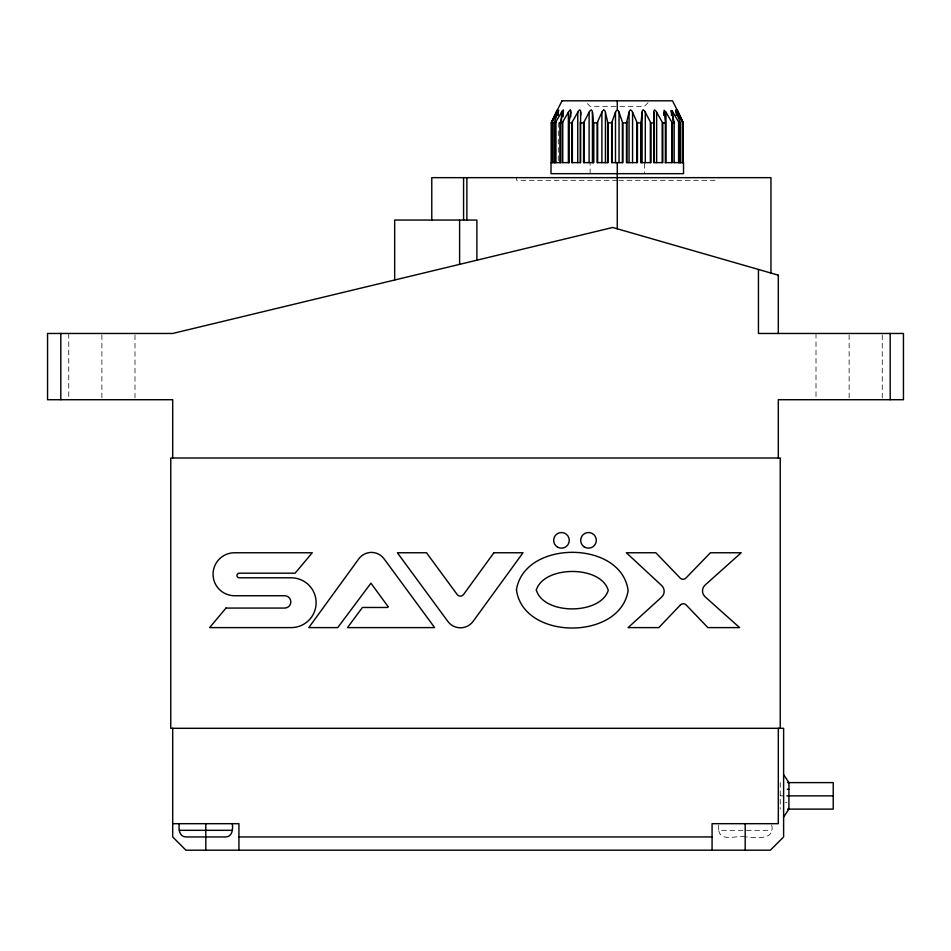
<?xml version="1.0" encoding="UTF-8"?>
<svg xmlns="http://www.w3.org/2000/svg" width="951" height="951" viewBox="0 0 951 951"><rect width="100%" height="100%" fill="white"/><g stroke="black" fill="none" stroke-linecap="round" stroke-linejoin="round"><path stroke-width="0.71" stroke-dasharray="4.75 3.57" d="M590.107 173.676L590.107 163.429M771.689 825.016C775.386 840.589 755.486 837.831 746.166 836.939M648.095 102.649L644.421 106.334L618.721 106.334M615.808 106.334L590.119 106.334L587.385 103.576M617.27 180.31L516.571 180.31L516.571 177.659M618.744 180.31L717.957 180.31M780.236 795.868L783.541 795.868M785.597 802.489L786.929 802.489M718.694 825.016L718.694 830.318L742.814 830.318M746.487 830.318L771.701 830.318M745.192 836.939C737.489 834.883 720.632 842.396 718.694 830.318M882.255 334.942L882.255 398.243M849.124 334.847L849.124 398.338M816.006 333.468L816.006 398.243M780.236 782.614L780.236 809.111M644.421 163.429L644.421 173.676M558.285 122.62L558.285 161.159M134.994 334.942L134.994 398.243M101.876 334.847L101.876 398.338M68.745 333.468L68.745 398.243"/><path stroke-width="1.43" d="M179.311 823.685C178.479 828.797 179.145 836.797 185.921 836.939L225.696 836.939C232.484 836.797 233.102 828.785 232.306 823.685M394.677 279.998L394.677 220.05L476.891 220.05L476.891 260.194M619.042 162.633L619.042 112.242A4.41 3.959 0.5 0 0 618.233 110.613M632.558 162.633L632.558 112.254A5.349 4.612 29 0 0 631.975 111.101A3.067 2.651 28.7 0 0 631.523 110.601L630.786 110.185M645.301 162.633L645.301 112.242A5.48 4.398 42 0 0 644.647 111.089A3.15 2.544 41.9 0 0 644.16 110.601L643.447 110.185M656.63 162.633L656.63 112.254A5.349 3.59 53.4 0 0 655.94 111.089A3.067 2.068 53.4 0 0 655.465 110.601L654.87 110.197M665.997 162.633L665.997 112.254L664.095 110.173L665.379 122.013L665.379 162.633M672.916 121.146L672.916 112.254A5.349 1.854 61.9 0 0 672.238 111.065M677.041 115.214L677.041 112.254A5.492 1.046 63.2 0 0 676.387 111.029M678.182 115.214L677.718 111.053M788.914 809.004L788.914 782.732M788.914 809.111L783.612 817.064M654.181 122.013L654.038 162.633L653.896 112.23L653.896 162.633L662.835 162.633L662.788 122.845M643.09 110.185L643.173 110.173A1.236 0.999 41.5 0 0 642.579 110.518L642.567 110.554A3.079 2.496 41.2 0 0 642.294 111.101A5.742 4.672 39.7 0 0 642.08 112.23L641.129 122.013L641.129 162.633M580.015 110.185L580.407 110.494A3.067 2.235 -50.2 0 1 580.621 111.112A5.349 3.899 -49.8 0 1 580.657 112.254L580.348 162.633M675.816 111.089A3.079 0.63 63.3 0 1 675.662 110.578L675.697 110.173M560.222 162.633L560.222 122.905L563.158 112.254L563.158 116.7M630.382 110.138A1.272 1.106 28 0 0 629.812 110.518L629.776 110.554A3.138 2.722 27.7 0 0 629.419 111.089A5.765 5.005 25.7 0 0 629.051 112.23L626.483 122.905L626.483 162.633L637.443 162.633L637.443 122.905L640.855 122.905L641.129 122.013M570.493 110.185L570.766 110.494A3.079 1.819 -56.9 0 1 570.862 111.112A5.349 3.186 -56.7 0 1 570.719 112.266L569.15 122.013L569.15 162.633M617.27 100.806L617.27 110.173L615.915 111.243A5.326 4.767 -2 0 0 615.487 112.23L611.671 122.845L611.648 162.633L622.893 162.633L622.893 122.905L626.483 122.905M554.148 162.633L554.148 122.905L558.796 110.173L551.366 122.905M603.707 110.185L603.802 110.173A1.272 1.129 -20.8 0 0 603.029 110.518L602.982 110.554A3.138 2.77 -20.9 0 0 602.506 111.089A5.765 5.052 -22.3 0 0 601.9 112.242L597.097 122.905L597.097 162.633L608.058 162.633L608.034 122.845L611.671 122.845M551.568 122.18L557.25 110.233L551.235 122.905L551.235 162.633M591.142 110.126A1.26 1.046 -39.3 0 0 590.369 110.518L590.333 110.554A3.126 2.568 -39.3 0 0 589.822 111.089A5.754 4.684 -39.9 0 0 589.144 112.242L583.593 122.845L583.557 162.633L593.686 162.633L593.686 122.905L597.097 122.905M556.216 112.23L556.216 115.38M556.775 111.124L562.053 100.806M579.706 110.138A1.272 0.915 -50.6 0 0 579.064 110.518L578.993 110.589A3.138 2.259 -50.5 0 0 578.517 111.089A5.765 4.089 -50.7 0 0 577.792 112.242L571.706 122.905L571.706 162.633L580.574 162.633L580.348 122.013M552.483 121.407L553.149 120.183M553.482 119.576L553.815 118.97M554.481 117.746L554.825 117.139M570.231 110.185L570.303 110.173A1.272 0.749 -57.2 0 0 569.673 110.518L569.601 110.589A3.138 1.843 -57.2 0 0 569.15 111.101A5.765 3.293 -57.1 0 0 568.413 112.254L562.136 122.905L562.136 162.633L569.197 162.633M560.626 162.633L555.336 162.633L555.336 122.905L561.459 112.23L561.459 121.68M583.557 122.905L580.49 122.905M563.182 110.173L562.635 110.554A3.138 1.32 -61 0 0 562.196 111.101M562.041 100.806L672.488 100.806L678.004 111.612M554.148 122.905L555.336 122.905M560.222 122.905L562.136 122.905M569.15 122.905L571.706 122.905M654.038 122.905L650.983 122.905L650.983 162.633L640.855 162.633L640.855 122.905M662.835 122.905L665.379 122.905M678.978 122.572L680.393 122.905L680.393 162.633M555.134 162.633L551.033 162.633L551.009 173.676L683.531 173.676L683.531 162.633L679.394 162.633M665.213 162.633L672.393 162.633L672.393 122.905L674.318 122.905L671.477 112.23A5.765 2.152 61.3 0 1 671.121 111.053M673.772 162.633L679.192 162.633L679.192 122.905M787.594 782.614L833.231 782.614L833.231 809.111L787.594 809.111M787.262 789.247L788.914 789.247M786.857 795.868L833.231 795.868M172.69 823.685L238.927 823.685L238.927 850.194M179.299 830.318L232.306 830.318M238.927 836.939L712.073 836.939M617.401 110.185L618.198 110.637M604.099 110.185L604.753 110.601A3.067 2.71 -19.8 0 1 605.086 111.112A5.349 4.731 -19.3 0 1 605.442 112.254M591.403 110.185L591.962 110.601A3.055 2.52 -38.6 0 1 592.223 111.112A5.337 4.422 -38.2 0 1 592.425 112.254L593.4 122.013L593.4 162.633M778.203 275.136L612.706 227.479L172.69 333.468L47.55 333.468L47.55 399.717L172.69 399.717L172.69 458.013M563.313 110.185L563.467 110.601A3.067 1.308 -60.9 0 1 563.432 111.112A5.349 2.306 -60.7 0 1 563.123 112.266M675.721 110.185L676.066 110.601A3.15 0.606 63.4 0 1 676.399 111.112M783.612 774.673L788.914 782.649M677.041 112.254L682.545 122.299M672.916 112.254L678.61 122.013L678.61 162.633M665.997 112.254L671.763 122.013L671.763 162.633M677.35 110.34L677.457 110.696M656.63 112.254L662.181 122.013L662.181 162.633M679.466 116.521L680.12 117.746M680.44 118.352L681.094 119.576M681.415 120.183L682.057 121.407M678.491 114.679L678.824 115.297M677.528 112.848L677.849 113.454M678.182 112.254L682.889 122.013L682.889 162.633M645.301 112.242L650.353 122.013L650.353 162.633M682.913 122.073L678.289 112.159L678.325 114.334M675.745 111.029A5.73 1.26 62.8 0 0 676.197 112.194L680.108 122.013L680.108 162.633M632.558 112.254L636.861 122.013L636.861 162.633M619.042 112.242L622.382 122.013L622.382 162.633M890.195 333.468L890.195 399.717M780.236 728.3L780.236 458.013L170.764 458.013L170.764 728.3L783.612 728.3L783.612 836.939L770.369 850.194L185.932 850.194L172.69 836.939L172.69 728.3M778.31 275.172L778.31 333.468M778.31 458.013L778.31 399.717L903.45 399.717L903.45 333.468L758.446 333.468L758.446 269.454M778.31 728.3L778.31 823.685L712.073 823.685L712.073 850.194M770.952 273.056L770.952 177.659L431.778 177.659L431.778 220.05M745.192 823.685L745.192 850.194M683.293 122.905L683.293 162.633M682.39 122.013L682.39 162.633M676.256 112.23L676.256 115.38M674.176 122.013L674.176 162.633M671.477 112.23L671.477 115.38M663.774 112.23L663.774 115.38M642.091 112.23L642.091 162.633M629.051 112.23L629.051 162.633M626.875 122.013L626.875 162.633M617.27 162.633L617.27 228.787M615.487 112.23L615.487 162.633M612.147 122.013L612.147 162.633M607.653 162.633L607.653 122.013L605.442 112.254L605.442 162.633M601.888 112.23L601.888 162.633M597.668 122.013L597.668 162.633M592.437 112.254L592.437 162.633M589.109 112.23L589.109 162.633M584.176 122.013L584.176 162.633M580.681 112.254L580.681 115.214M577.756 112.23L577.756 162.633M572.347 122.013L572.347 162.633M570.755 112.254L570.755 116.7M568.377 112.23L568.377 162.633M562.766 122.013L562.766 162.633M560.365 122.013L560.365 162.633M558.285 112.254L558.285 115.214M557.334 112.23L557.334 115.38M556.359 112.254L556.359 115.214M555.919 122.013L555.919 162.633M554.421 122.013L554.421 162.633M552.151 122.013L552.151 162.633M551.639 122.013L551.639 162.633M466.87 177.659L466.87 220.05M463.577 177.659L463.577 220.05M459.606 220.05L459.606 264.354M205.808 823.685L205.808 850.194M60.805 333.468L60.805 399.717M561.494 112.254A5.765 2.318 -60.8 0 1 562.207 111.124M653.872 112.23A5.765 3.97 52 0 1 653.884 111.077A3.138 2.14 53.1 0 1 654.062 110.578L654.098 110.518A1.272 0.868 53.3 0 1 654.478 110.138M671.168 111.089A3.138 1.129 61.9 0 1 671.097 110.578L671.834 110.601A3.067 1.082 62 0 1 672.214 111.112M516.452 589.751C523.05 640.522 620.207 640.748 628.112 590.607C621.502 539.835 524.358 539.609 516.452 589.751M536.316 589.965C543.449 615.178 600.414 615.071 608.248 590.393C601.115 565.179 544.15 565.286 536.316 589.965M388.127 606.69L387.402 607.475L362.438 607.475L347.484 627.601L434.631 627.601L384.061 558.796A15.644 15.644 0 0 0 358.8 558.855L308.802 627.601L337.736 627.601L370.938 583.189L388.127 606.69M493.914 552.757L463.529 594.53A3.911 3.911 0 0 1 457.205 594.553L426.488 552.757L397.375 552.757L447.85 621.431A15.644 15.644 0 0 0 473.111 621.372L523.014 552.757L493.914 552.757M226.017 608.069L209.612 627.601L291.22 627.601A24.892 24.892 0 0 0 316.124 602.708A24.892 24.892 0 0 0 291.22 577.804L239.272 577.804A2.306 2.306 0 0 1 236.965 575.498A2.306 2.306 0 0 1 239.272 573.191L295.107 573.191L312.261 552.757L234.54 552.757A21.493 21.493 0 0 0 213.048 574.249A21.493 21.493 0 0 0 234.54 595.742L284.682 595.742A6.158 6.158 0 0 1 290.84 601.9A6.158 6.158 0 0 1 284.682 608.069L226.017 608.069M680.464 604.919L658.817 627.601L628.112 627.601L661.646 597.097A7.822 7.822 0 0 0 661.706 585.578L626.352 552.757L655.821 552.757L680.25 578.113A3.911 3.911 0 0 0 685.873 578.113L710.421 552.757L741.186 552.757L705.06 585.103A7.822 7.822 0 0 0 705.071 596.764L739.581 627.601L707.889 627.601L686.111 604.907A3.911 3.911 0 0 0 680.464 604.919M557.536 547.122A7.822 7.822 0 0 0 569.269 540.346A7.822 7.822 0 0 0 557.536 533.582A7.822 7.822 0 0 0 557.536 547.122M583.997 546.742A7.822 7.822 0 0 0 596.289 541.06A7.822 7.822 0 0 0 585.21 533.249A7.822 7.822 0 0 0 583.997 546.742"/></g></svg>
